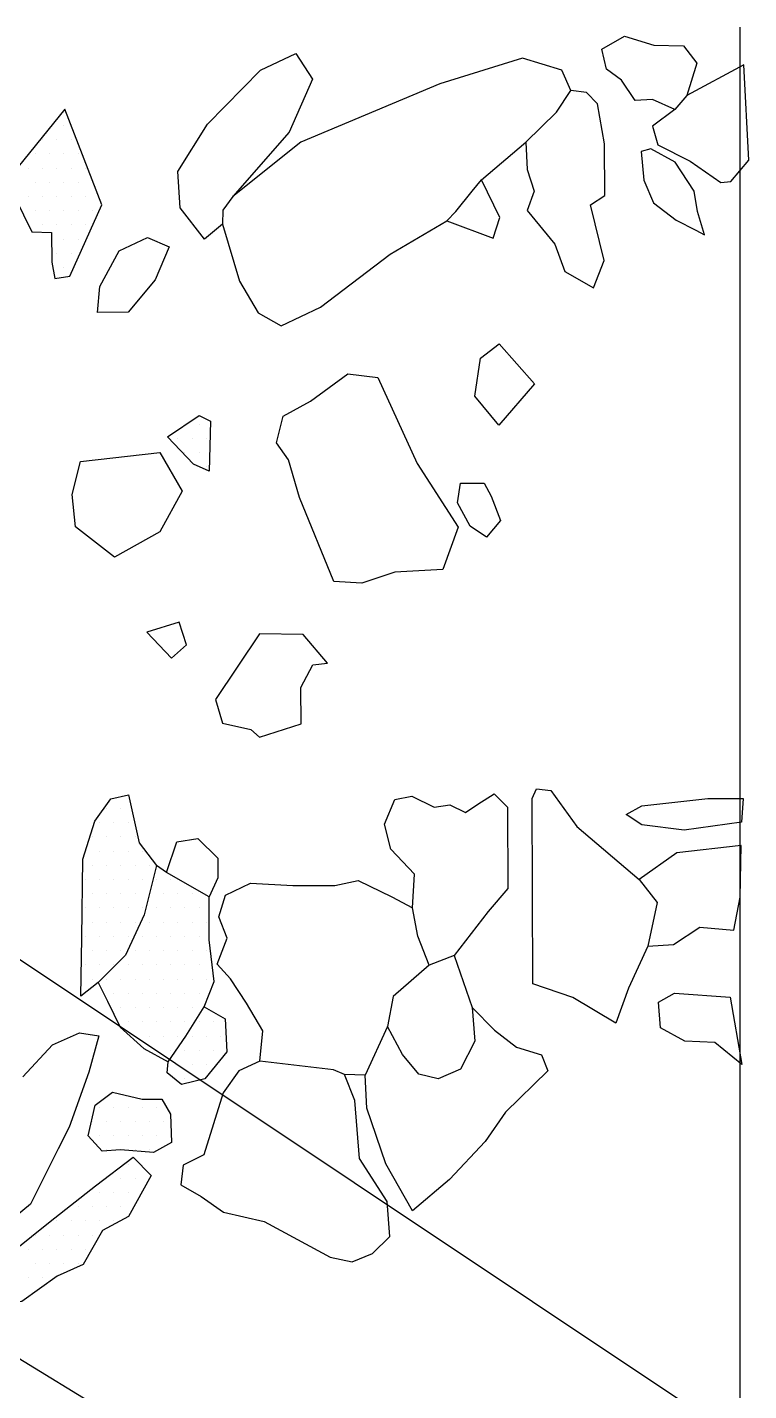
# Model space of a CAD drawing. Header units: metres. Extents: x 1.99 to 3.26, y -21 to -19.
# Drawn here: x 2.624 to 3.258, y -20.199 to -19.001 of the extents above; entities that cross this region are included whole.
import ezdxf

# ---------------------------------------------------------------- set-up
doc = ezdxf.new("R2010")
doc.units = ezdxf.units.M
doc.header["$LTSCALE"] = 25
doc.header["$MEASUREMENT"] = 0
doc.linetypes.add('STRICHPUNKTX2', pattern=[2, 1, -0.5, 0, -0.5])
doc.layers.get('0').update_dxf_attribs({"linetype": 'CONTINUOUS'})
for name, color, linetype in [('GRABUNGSGRENZE', 3, 'STRICHPUNKTX2'), ('STEINE', 4, 'CONTINUOUS'), ('STEINESCHRAFF', 4, 'CONTINUOUS')]:
    doc.layers.add(name, color=color, linetype=linetype)

# ---------------------------------------------------------------- blocks, each defined once
blk = doc.blocks.new('*X2')
at = {"color": 0}
for p, q in [((265.625, -1908.75), (265.625, -1908.75)), ((263.75, -1910), (263.75, -1910)), ((265, -1910), (265, -1910)), ((266.25, -1910), (266.25, -1910)), ((263.125, -1911.25), (263.125, -1911.25)), ((264.375, -1911.25), (264.375, -1911.25)), ((265.625, -1911.25), (265.625, -1911.25)), ((266.875, -1911.25), (266.875, -1911.25)), ((262.5, -1912.5), (262.5, -1912.5)), ((263.75, -1912.5), (263.75, -1912.5)), ((265, -1912.5), (265, -1912.5)), ((266.25, -1912.5), (266.25, -1912.5)), ((267.5, -1912.5), (267.5, -1912.5)), ((263.125, -1913.75), (263.125, -1913.75)), ((264.375, -1913.75), (264.375, -1913.75)), ((265.625, -1913.75), (265.625, -1913.75)), ((266.875, -1913.75), (266.875, -1913.75)), ((268.125, -1913.75), (268.125, -1913.75)), ((262.5, -1915), (262.5, -1915)), ((263.75, -1915), (263.75, -1915)), ((265, -1915), (265, -1915)), ((266.25, -1915), (266.25, -1915)), ((267.5, -1915), (267.5, -1915)), ((263.125, -1916.25), (263.125, -1916.25)), ((264.375, -1916.25), (264.375, -1916.25)), ((265.625, -1916.25), (265.625, -1916.25)), ((266.875, -1916.25), (266.875, -1916.25)), ((268.125, -1916.25), (268.125, -1916.25)), ((262.5, -1917.5), (262.5, -1917.5)), ((263.75, -1917.5), (263.75, -1917.5)), ((265, -1917.5), (265, -1917.5)), ((266.25, -1917.5), (266.25, -1917.5)), ((267.5, -1917.5), (267.5, -1917.5)), ((265.625, -1918.75), (265.625, -1918.75)), ((266.875, -1918.75), (266.875, -1918.75)), ((265, -1920), (265, -1920)), ((266.25, -1920), (266.25, -1920)), ((265.625, -1921.25), (265.625, -1921.25)), ((277.5, -1935), (277.5, -1935)), ((275.625, -1936.25), (275.625, -1936.25)), ((276.875, -1936.25), (276.875, -1936.25)), ((278.125, -1936.25), (278.125, -1936.25)), ((276.25, -1937.5), (276.25, -1937.5)), ((277.5, -1937.5), (277.5, -1937.5)), ((278.125, -1938.75), (278.125, -1938.75)), ((269.375, -1968.75), (269.375, -1968.75)), ((270.625, -1968.75), (270.625, -1968.75)), ((268.75, -1970), (268.75, -1970)), ((270, -1970), (270, -1970)), ((271.25, -1970), (271.25, -1970)), ((268.125, -1971.25), (268.125, -1971.25)), ((269.375, -1971.25), (269.375, -1971.25)), ((270.625, -1971.25), (270.625, -1971.25)), ((271.875, -1971.25), (271.875, -1971.25)), ((268.75, -1972.5), (268.75, -1972.5)), ((270, -1972.5), (270, -1972.5)), ((271.25, -1972.5), (271.25, -1972.5)), ((272.5, -1972.5), (272.5, -1972.5)), ((268.125, -1973.75), (268.125, -1973.75)), ((269.375, -1973.75), (269.375, -1973.75)), ((270.625, -1973.75), (270.625, -1973.75)), ((271.875, -1973.75), (271.875, -1973.75)), ((273.125, -1973.75), (273.125, -1973.75)), ((267.5, -1975), (267.5, -1975)), ((268.75, -1975), (268.75, -1975)), ((270, -1975), (270, -1975)), ((271.25, -1975), (271.25, -1975)), ((272.5, -1975), (272.5, -1975)), ((273.75, -1975), (273.75, -1975)), ((275, -1975), (275, -1975)), ((268.125, -1976.25), (268.125, -1976.25)), ((269.375, -1976.25), (269.375, -1976.25)), ((270.625, -1976.25), (270.625, -1976.25)), ((271.875, -1976.25), (271.875, -1976.25)), ((273.125, -1976.25), (273.125, -1976.25)), ((274.375, -1976.25), (274.375, -1976.25)), ((275.625, -1976.25), (275.625, -1976.25)), ((276.875, -1976.25), (276.875, -1976.25)), ((267.5, -1977.5), (267.5, -1977.5)), ((268.75, -1977.5), (268.75, -1977.5)), ((270, -1977.5), (270, -1977.5)), ((271.25, -1977.5), (271.25, -1977.5)), ((272.5, -1977.5), (272.5, -1977.5)), ((273.75, -1977.5), (273.75, -1977.5)), ((275, -1977.5), (275, -1977.5)), ((276.25, -1977.5), (276.25, -1977.5)), ((277.5, -1977.5), (277.5, -1977.5)), ((268.125, -1978.75), (268.125, -1978.75)), ((269.375, -1978.75), (269.375, -1978.75)), ((270.625, -1978.75), (270.625, -1978.75)), ((271.875, -1978.75), (271.875, -1978.75)), ((273.125, -1978.75), (273.125, -1978.75)), ((274.375, -1978.75), (274.375, -1978.75)), ((275.625, -1978.75), (275.625, -1978.75)), ((276.875, -1978.75), (276.875, -1978.75)), ((278.125, -1978.75), (278.125, -1978.75)), ((267.5, -1980), (267.5, -1980)), ((268.75, -1980), (268.75, -1980)), ((270, -1980), (270, -1980)), ((271.25, -1980), (271.25, -1980)), ((272.5, -1980), (272.5, -1980)), ((273.75, -1980), (273.75, -1980)), ((275, -1980), (275, -1980)), ((276.25, -1980), (276.25, -1980)), ((277.5, -1980), (277.5, -1980)), ((268.125, -1981.25), (268.125, -1981.25)), ((269.375, -1981.25), (269.375, -1981.25)), ((270.625, -1981.25), (270.625, -1981.25)), ((271.875, -1981.25), (271.875, -1981.25)), ((273.125, -1981.25), (273.125, -1981.25)), ((274.375, -1981.25), (274.375, -1981.25)), ((275.625, -1981.25), (275.625, -1981.25)), ((276.875, -1981.25), (276.875, -1981.25)), ((278.125, -1981.25), (278.125, -1981.25)), ((267.5, -1982.5), (267.5, -1982.5)), ((268.75, -1982.5), (268.75, -1982.5)), ((270, -1982.5), (270, -1982.5)), ((271.25, -1982.5), (271.25, -1982.5)), ((272.5, -1982.5), (272.5, -1982.5)), ((273.75, -1982.5), (273.75, -1982.5)), ((275, -1982.5), (275, -1982.5)), ((276.25, -1982.5), (276.25, -1982.5)), ((277.5, -1982.5), (277.5, -1982.5)), ((268.125, -1983.75), (268.125, -1983.75)), ((269.375, -1983.75), (269.375, -1983.75)), ((270.625, -1983.75), (270.625, -1983.75)), ((271.875, -1983.75), (271.875, -1983.75)), ((273.125, -1983.75), (273.125, -1983.75)), ((274.375, -1983.75), (274.375, -1983.75)), ((275.625, -1983.75), (275.625, -1983.75)), ((276.875, -1983.75), (276.875, -1983.75)), ((278.125, -1983.75), (278.125, -1983.75)), ((270, -1985), (270, -1985)), ((271.25, -1985), (271.25, -1985)), ((272.5, -1985), (272.5, -1985)), ((273.75, -1985), (273.75, -1985)), ((275, -1985), (275, -1985)), ((276.25, -1985), (276.25, -1985)), ((277.5, -1985), (277.5, -1985)), ((270.625, -1986.25), (270.625, -1986.25)), ((271.875, -1986.25), (271.875, -1986.25)), ((273.125, -1986.25), (273.125, -1986.25)), ((274.375, -1986.25), (274.375, -1986.25)), ((275.625, -1986.25), (275.625, -1986.25)), ((276.875, -1986.25), (276.875, -1986.25)), ((271.25, -1987.5), (271.25, -1987.5)), ((272.5, -1987.5), (272.5, -1987.5)), ((273.75, -1987.5), (273.75, -1987.5)), ((275, -1987.5), (275, -1987.5)), ((276.25, -1987.5), (276.25, -1987.5)), ((277.5, -1987.5), (277.5, -1987.5)), ((278.75, -1987.5), (278.75, -1987.5)), ((271.875, -1988.75), (271.875, -1988.75)), ((273.125, -1988.75), (273.125, -1988.75)), ((274.375, -1988.75), (274.375, -1988.75)), ((275.625, -1988.75), (275.625, -1988.75)), ((276.875, -1988.75), (276.875, -1988.75)), ((278.125, -1988.75), (278.125, -1988.75)), ((279.375, -1988.75), (279.375, -1988.75)), ((273.75, -1990), (273.75, -1990)), ((275, -1990), (275, -1990)), ((276.25, -1990), (276.25, -1990)), ((277.5, -1990), (277.5, -1990)), ((278.75, -1990), (278.75, -1990)), ((275.625, -1991.25), (275.625, -1991.25)), ((276.875, -1991.25), (276.875, -1991.25)), ((278.125, -1991.25), (278.125, -1991.25)), ((276.25, -1992.5), (276.25, -1992.5)), ((277.5, -1992.5), (277.5, -1992.5)), ((268.75, -1995), (268.75, -1995)), ((270, -1995), (270, -1995)), ((271.25, -1995), (271.25, -1995)), ((272.5, -1995), (272.5, -1995)), ((273.75, -1995), (273.75, -1995)), ((268.125, -1996.25), (268.125, -1996.25)), ((269.375, -1996.25), (269.375, -1996.25)), ((270.625, -1996.25), (270.625, -1996.25)), ((271.875, -1996.25), (271.875, -1996.25)), ((273.125, -1996.25), (273.125, -1996.25)), ((274.375, -1996.25), (274.375, -1996.25)), ((268.75, -1997.5), (268.75, -1997.5)), ((270, -1997.5), (270, -1997.5)), ((271.25, -1997.5), (271.25, -1997.5)), ((272.5, -1997.5), (272.5, -1997.5)), ((273.75, -1997.5), (273.75, -1997.5)), ((275, -1997.5), (275, -1997.5)), ((269.375, -1998.75), (269.375, -1998.75)), ((270.625, -1998.75), (270.625, -1998.75)), ((271.875, -1998.75), (271.875, -1998.75)), ((273.125, -1998.75), (273.125, -1998.75)), ((271.25, -2000), (271.25, -2000)), ((269.375, -2001.25), (269.375, -2001.25)), ((270.625, -2001.25), (270.625, -2001.25)), ((271.875, -2001.25), (271.875, -2001.25)), ((273.125, -2001.25), (273.125, -2001.25)), ((268.75, -2002.5), (268.75, -2002.5)), ((270, -2002.5), (270, -2002.5)), ((271.25, -2002.5), (271.25, -2002.5)), ((266.875, -2003.75), (266.875, -2003.75)), ((268.125, -2003.75), (268.125, -2003.75)), ((269.375, -2003.75), (269.375, -2003.75)), ((270.625, -2003.75), (270.625, -2003.75)), ((265, -2005), (265, -2005)), ((266.25, -2005), (266.25, -2005)), ((267.5, -2005), (267.5, -2005)), ((268.75, -2005), (268.75, -2005)), ((270, -2005), (270, -2005)), ((263.125, -2006.25), (263.125, -2006.25)), ((264.375, -2006.25), (264.375, -2006.25)), ((265.625, -2006.25), (265.625, -2006.25)), ((266.875, -2006.25), (266.875, -2006.25)), ((268.125, -2006.25), (268.125, -2006.25)), ((262.5, -2007.5), (262.5, -2007.5)), ((263.75, -2007.5), (263.75, -2007.5)), ((265, -2007.5), (265, -2007.5)), ((266.25, -2007.5), (266.25, -2007.5)), ((267.5, -2007.5), (267.5, -2007.5)), ((263.125, -2008.75), (263.125, -2008.75)), ((264.375, -2008.75), (264.375, -2008.75)), ((265.625, -2008.75), (265.625, -2008.75)), ((266.875, -2008.75), (266.875, -2008.75)), ((262.5, -2010), (262.5, -2010)), ((263.75, -2010), (263.75, -2010))]:
    blk.add_line(p, q, dxfattribs=at)

msp = doc.modelspace()

# ---------------------------------------------------------------- linework, layer by layer
at = {"layer": 'GRABUNGSGRENZE'}
for points in [[(3.2498, -19.0013), (3.2498, -21.0019)], [(3.2498, -20.2424), (2.0213, -19.4231)], [(3.2498, -20.5576), (1.9947, -19.791)]]:
    msp.add_lwpolyline(points, dxfattribs=at)
at = {"layer": 'STEINE'}
for points in [[(3.1927, -19.0734), (3.1733, -19.0647), (3.1581, -19.0657), (3.1459, -19.0479), (3.1327, -19.0382), (3.1286, -19.0204), (3.1485, -19.0092), (3.1745, -19.0169), (3.2004, -19.0175), (3.2121, -19.0328), (3.2034, -19.0613)], [(2.7954, -19.1743), (2.7796, -19.1875), (2.7582, -19.16), (2.7563, -19.1279), (2.7823, -19.0863), (2.8288, -19.039), (2.8598, -19.0243), (2.8746, -19.0468), (2.8541, -19.0935), (2.8046, -19.1499)], [(2.8046, -19.1499), (2.7959, -19.1621), (2.7954, -19.1743), (2.8105, -19.2243), (2.8267, -19.2523), (2.8471, -19.2636), (2.8817, -19.2473), (2.9429, -19.2006), (2.9924, -19.1712), (3.0005, -19.1631), (3.0148, -19.1453), (3.023, -19.1352), (3.0618, -19.1022), (3.0888, -19.0758), (3.1016, -19.0569), (3.0935, -19.0391), (3.0589, -19.0283), (2.9865, -19.0511), (2.8643, -19.1022), (2.8046, -19.1499)], [(3.2533, -19.0344), (3.2034, -19.0613), (3.1927, -19.0734), (3.1733, -19.0882), (3.1778, -19.1045), (3.2063, -19.1188), (3.2332, -19.1377), (3.2419, -19.1367), (3.2577, -19.1179), (3.2533, -19.0344)], [(3.0618, -19.1022), (3.0632, -19.1261), (3.0693, -19.1454), (3.0632, -19.1622), (3.0875, -19.1918), (3.0961, -19.2158), (3.1215, -19.2301), (3.1308, -19.2062), (3.1187, -19.1573), (3.1314, -19.1492), (3.131, -19.1038), (3.125, -19.0687), (3.1153, -19.0585), (3.1016, -19.0569)], [(2.6279, -19.1811), (2.6452, -19.1816), (2.6456, -19.2076), (2.6481, -19.2219), (2.6614, -19.2199), (2.6895, -19.1573), (2.6571, -19.0732), (2.6061, -19.1362), (2.6279, -19.1811)], [(3.1631, -19.1105), (3.1655, -19.1355), (3.1741, -19.1554), (3.194, -19.1707), (3.2113, -19.1794), (3.2189, -19.1835), (3.2128, -19.1631), (3.2098, -19.1453), (3.1931, -19.1198), (3.1717, -19.108), (3.1631, -19.1105)], [(2.9924, -19.1712), (3.0331, -19.1866), (3.0392, -19.1683), (3.023, -19.1352)], [(2.6857, -19.252), (2.6878, -19.2291), (2.7047, -19.1976), (2.7297, -19.1859), (2.7485, -19.1941), (2.7362, -19.2231), (2.7127, -19.2515), (2.6857, -19.252)], [(3.017, -19.3255), (3.0221, -19.292), (3.0385, -19.2793), (3.0694, -19.3145), (3.0383, -19.351), (3.017, -19.3255)], [(2.8934, -19.4882), (2.863, -19.4143), (2.8534, -19.3812), (2.8428, -19.3664), (2.8489, -19.343), (2.8729, -19.3298), (2.9055, -19.3059), (2.932, -19.3091), (2.9664, -19.3845), (3.0024, -19.4406), (2.9891, -19.4777), (2.9469, -19.4801), (2.9178, -19.4897), (2.8934, -19.4882)], [(2.7471, -19.3611), (2.7751, -19.3423), (2.7848, -19.3474), (2.7837, -19.3912), (2.7699, -19.385), (2.7471, -19.3611)], [(2.7005, -19.4668), (2.6665, -19.4403), (2.6635, -19.4118), (2.6707, -19.3828), (2.7404, -19.3748), (2.7602, -19.4089), (2.7403, -19.4445), (2.7005, -19.4668)], [(3.0046, -19.4019), (3.0254, -19.4019), (3.0315, -19.4131), (3.0396, -19.4345), (3.0274, -19.4493), (3.0131, -19.4396), (3.002, -19.4192), (3.0046, -19.4019)], [(2.7289, -19.5326), (2.7507, -19.5555), (2.764, -19.5439), (2.7574, -19.524), (2.7289, -19.5326)], [(2.8876, -19.5599), (2.8663, -19.5349), (2.8281, -19.5343), (2.7893, -19.5918), (2.7954, -19.6126), (2.8203, -19.6183), (2.8279, -19.6249), (2.8646, -19.6133), (2.8642, -19.5812), (2.8749, -19.5614), (2.8876, -19.5599)], [(2.6864, -19.8405), (2.6711, -19.8526), (2.6718, -19.8012), (2.6729, -19.732), (2.6832, -19.6989), (2.6975, -19.6791), (2.7128, -19.6756), (2.7223, -19.7179), (2.7376, -19.7377), (2.7268, -19.781), (2.7104, -19.8166), (2.6864, -19.8405)], [(2.9469, -19.6797), (2.9617, -19.6767), (2.9815, -19.6864), (2.9953, -19.6844), (3.009, -19.691), (3.0197, -19.6839), (3.034, -19.6748), (3.0457, -19.6865), (3.046, -19.7578), (3.0287, -19.7781), (2.999, -19.8167), (2.9771, -19.8253), (2.967, -19.7999), (2.9625, -19.7749), (2.9641, -19.7454), (2.9433, -19.7235), (2.9377, -19.7015), (2.9469, -19.6797)], [(3.1691, -19.8085), (3.1522, -19.8456), (3.1409, -19.8761), (3.1033, -19.8536), (3.0682, -19.8418), (3.0676, -19.6789), (3.0712, -19.6703), (3.0839, -19.6718), (3.1067, -19.7035), (3.1616, -19.7499), (3.1773, -19.7703), (3.1691, -19.8085)], [(3.2513, -19.6997), (3.2009, -19.7067), (3.1637, -19.7021), (3.15, -19.6929), (3.1638, -19.6853), (3.2218, -19.6788), (3.2529, -19.6789), (3.2513, -19.6997)], [(2.7462, -19.7439), (2.7554, -19.7169), (2.7738, -19.7139), (2.7915, -19.7312), (2.7915, -19.7486), (2.7838, -19.7653)], [(3.1691, -19.8085), (3.1915, -19.807), (3.2149, -19.7918), (3.2445, -19.7944), (3.2501, -19.7654), (3.2512, -19.7201), (3.1947, -19.7266), (3.1616, -19.7499)], [(2.6864, -19.8405), (2.6945, -19.8568), (2.7057, -19.8797), (2.7265, -19.8986), (2.7479, -19.9103), (2.7632, -19.8875), (2.7795, -19.862), (2.7882, -19.8397), (2.7837, -19.803), (2.7838, -19.7653), (2.7462, -19.7439), (2.7376, -19.7377)], [(2.9771, -19.8253), (2.9455, -19.8528), (2.9404, -19.8792), (2.9209, -19.9219), (2.9026, -19.9214), (2.8929, -19.9173), (2.8283, -19.9095), (2.8309, -19.883), (2.8167, -19.8586), (2.8025, -19.8372), (2.7908, -19.8244), (2.7995, -19.8015), (2.7924, -19.7827), (2.7981, -19.7638), (2.82, -19.7532), (2.8572, -19.7553), (2.8943, -19.7554), (2.9147, -19.7509), (2.9442, -19.7652), (2.9625, -19.7749)], [(2.999, -19.8167), (3.0147, -19.8626), (3.0172, -19.8921), (3.0044, -19.9165), (2.985, -19.9251), (2.9678, -19.921), (2.9535, -19.9037), (2.9404, -19.8792)], [(3.2518, -19.9125), (3.2279, -19.8931), (3.2015, -19.892), (3.1801, -19.8803), (3.1786, -19.8579), (3.1924, -19.8498), (3.2413, -19.8534), (3.2518, -19.9125)], [(2.7795, -19.862), (2.7978, -19.8723), (2.7993, -19.9013), (2.7799, -19.9252), (2.7595, -19.9302), (2.7468, -19.92), (2.7479, -19.9103)], [(3.0147, -19.8626), (3.0345, -19.8825), (3.0538, -19.8973), (3.0757, -19.904), (3.0813, -19.9182), (3.044, -19.9543), (3.0262, -19.9802), (2.995, -20.0137), (2.9624, -20.0411), (2.9391, -19.9999), (2.9224, -19.951), (2.9209, -19.9219)], [(2.6201, -19.9233), (2.6461, -19.8953), (2.67, -19.8847), (2.6868, -19.8873), (2.6781, -19.9193), (2.6607, -19.9677), (2.651, -19.9865), (2.6402, -20.0083), (2.6269, -20.0353), (2.6065, -20.052), (2.5994, -20.0734), (2.5769, -20.1044), (2.5688, -20.0901), (2.5795, -20.0708), (2.5785, -20.0489), (2.5959, -20.0281), (2.598, -20.0082), (2.5986, -19.9741)], [(2.8283, -19.9095), (2.8099, -19.9181), (2.7962, -19.9374), (2.7792, -19.9919), (2.7609, -20.001), (2.7588, -20.0183), (2.7766, -20.0285), (2.7964, -20.0423), (2.832, -20.0505), (2.8615, -20.0664), (2.89, -20.0817), (2.9093, -20.0858), (2.9272, -20.0787), (2.9425, -20.0635), (2.94, -20.033), (2.9157, -19.9952), (2.9117, -19.9443), (2.9026, -19.9214)], [(2.735, -19.9897), (2.7059, -19.9876), (2.6897, -19.9886), (2.6775, -19.9753), (2.6836, -19.9484), (2.6989, -19.9367), (2.7249, -19.9429), (2.7422, -19.9429), (2.7498, -19.9562), (2.7508, -19.9811), (2.735, -19.9897)], [(2.5519, -20.1364), (2.5769, -20.1044), (2.6442, -20.0506), (2.684, -20.0191), (2.7171, -19.9938), (2.7329, -20.0101), (2.7129, -20.0462), (2.69, -20.0583), (2.6731, -20.0883), (2.6502, -20.0985), (2.6191, -20.1208), (2.5992, -20.1233), (2.5544, -20.1492), (2.5483, -20.1451), (2.5519, -20.1364)]]:
    msp.add_lwpolyline(points, dxfattribs=at)

# ---------------------------------------------------------------- block references
at = {"layer": 'STEINESCHRAFF', "xscale": 0.01, "yscale": 0.01, "zscale": 0.01}
msp.add_blockref('*X2', (0, 0), dxfattribs=at)

doc.saveas('drawing.dxf')
